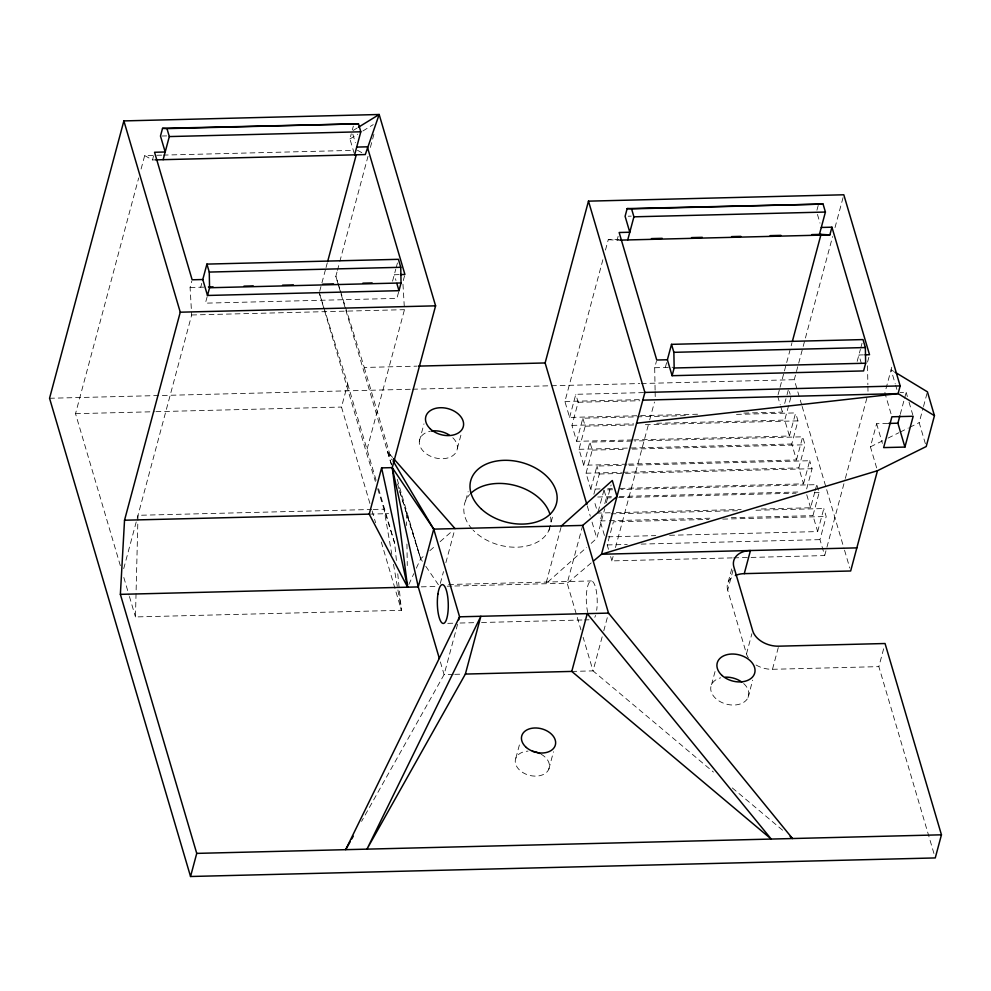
<?xml version="1.0" encoding="UTF-8"?>
<svg xmlns="http://www.w3.org/2000/svg" width="991" height="991" viewBox="0 0 991 991"><rect width="100%" height="100%" fill="white"/><g stroke="black" fill="none" stroke-linecap="round" stroke-linejoin="round"><path stroke-width="0.74" stroke-dasharray="4.96 3.72" d="M397.75 573.777L401.417 610.295L135.457 616.935L138.009 515.308L371.65 509.485M354.221 153.382L349.922 138.975L351.272 133.81M120.357 565.712L75.527 413.681L138.69 177.946M141.094 169.003L144.686 155.575L161.644 155.141M144.686 155.575L152.49 159.947L153.518 156.107M123.714 568.648L191.684 314.977L190.086 287.477L191.808 281.072M200.727 287.217L201.755 283.376M207.144 296.743L205.422 303.159L396.92 298.378L398.642 291.973M319.672 291.317L325.63 269.044M326.027 267.558L327.228 263.111M338.451 285.173L335.85 276.328L337.039 271.881M337.435 270.407L339.418 262.999M339.814 261.513L368.008 156.318M370.386 147.424L374.363 132.608M369.928 503.478L341.499 407.053L347.692 383.938L319.263 292.803M392.56 281.159L395.781 269.143M396.165 267.743L397.664 262.132M404.576 275.771L402.854 282.175L404.464 309.675L366.274 452.218L375.378 481.428M419.342 441.206L423.987 423.863M457.371 448.353L461.236 433.909M440.326 583.426L443.497 571.572M445.876 562.677L454.621 530.086M465.82 500.294L468.148 491.635M457.594 624.219L444.104 674.598L361.579 821.39M697.577 414.226L569.602 417.422L564.907 401.479L603.085 258.973M605.476 250.066L608.263 239.673L619.053 239.401M569.602 417.422L575.796 394.307L643.642 392.609M608.263 239.673L617.096 240.206L618.124 236.354M632.159 439.942L576.663 441.329L571.956 425.387L578.149 402.272L575.796 394.307M548.927 530.346L553.189 514.453M576.663 441.329L582.844 418.214L686.156 415.638M626.882 464.16L583.711 465.237L579.004 449.307L585.198 426.192L582.844 418.214M561.005 527.435L545.917 583.736L586.647 547.391M583.711 465.237L589.905 442.122L633.076 441.045M600.013 488.922L590.76 489.158L586.053 473.215L592.246 450.1L589.905 442.122M515.865 758.115L520.126 742.222M590.76 489.158L596.954 466.043L626.25 465.312M582.671 525.416L567.199 583.204L580.974 629.966M593.882 494.236L599.295 474.008L596.954 466.043M598.192 511.616L604.002 489.95L613.256 489.715M604.448 535.45L600.174 520.956L602.491 512.322M604.807 503.676L606.356 497.916L604.002 489.95M591.169 543.353L596.817 538.299L604.758 508.668M606.356 502.747L611.113 484.958M608.486 549.299L607.21 544.951L613.404 521.836L708.899 519.445M655.101 390.132L654.692 367.735L656.414 361.306M548.841 769.09L553.486 751.748M732.176 557.883L611.905 560.894L613.095 556.434M615.485 547.528L649.291 421.348M649.687 419.862L654.469 402.049M665.333 367.463L667.054 361.046M602.169 636.804L593.039 670.882L713.433 772.063M603.767 630.871L608.524 613.095M816.931 210.228L818.306 205.1M778.084 394.691L779.669 388.745M780.066 387.258L784.042 372.418M784.438 370.931L791.995 342.725M728.199 582.076L732.064 567.632M748.44 657.987A22.174 15.41 15 0 1 746.496 653.887L727.691 590.116L733.501 568.45M743.832 413.074L782.382 412.107L783.15 409.221M784.699 403.448L786.643 396.214M787.027 394.777L788.576 388.992L790.137 394.307M711.513 684.719L715.775 668.826M801.694 404.91L794.262 379.702L832.613 236.539M835.017 227.583L843.403 196.268M633.707 439.905L789.431 436.028L784.736 420.085L790.929 396.97M789.431 436.028L795.624 412.913L733.947 414.449M628.418 464.122L796.479 459.935L791.784 443.993L797.978 420.878L795.624 412.913M796.479 459.935L802.673 436.82L634.612 441.007M746.496 653.887L751.909 633.658M620.056 488.427L803.528 483.843L798.833 467.901L805.026 444.786L802.673 436.82M803.528 483.843L809.721 460.728L627.786 465.275M748.056 697.466L752.702 680.136M806.649 488.922L812.075 468.706L809.721 460.728M761.237 508.99L810.576 507.764L814.837 491.87M815.221 490.421L816.77 484.649L620.961 489.529M669.631 535.289L817.649 531.585L812.954 515.654L819.123 492.614L816.77 484.649M756.046 664.998A22.174 15.41 15 0 0 772.472 669.297L778.666 646.182M857.165 361.405L860.386 349.377M860.77 347.977L862.269 342.378M817.649 531.585L823.818 508.556L755.984 510.241M733.712 557.846L824.685 555.579L819.978 539.637L826.172 516.522L823.818 508.556M868.847 357.293L867.459 362.421L867.868 384.818M824.685 555.579L844.964 479.879M845.36 478.393L866.84 398.233M876.639 467.901L870.42 446.83L876.614 423.702L888.778 423.417M891.751 367.215L884.876 392.894L891.491 415.378M900.249 414.387L904.188 399.707M904.585 398.246L906.158 392.374L900.076 392.523M925.383 443.733L919.177 422.661L923.104 407.982M923.501 406.521L927.427 391.841M933.943 853.486L878.856 666.633L884.282 646.417M352.3 129.957L353.353 126.117M408.849 584.479L413.829 573.653M416.319 568.227L420.667 558.763L425.25 554.737M429.821 550.711L435.545 545.694M440.128 541.668L452.726 530.606M591.218 562.938L567.199 583.204L453.407 586.04M353.242 130.428L357.132 128.037M349.922 138.975L357.701 134.181M362.879 130.998L373.248 124.618M870.42 446.83L882.609 440.797M888.023 438.109L898.862 432.733M900.212 432.064L908.338 428.025M909.688 427.356L919.177 422.661M162.029 136.015L166.661 135.903M163.193 155.104L352.833 150.372M152.49 159.947L155.525 159.873M628.183 216.211L631.267 216.137M617.096 240.206L620.131 240.132M398.84 274.631L394.282 274.755L395.991 280.54M190.086 287.477L203.812 287.142M191.684 314.977L404.464 309.675M345.475 307.198L364.267 367.463L416.827 366.15M863.446 354.877L858.887 354.989L862.306 366.583M654.692 367.735L673.05 367.277M49.55 398.271L411.092 389.252M412.628 389.215L639.752 383.554M641.301 383.517L794.262 379.702M75.527 413.681L154.385 411.723M155.934 411.674L341.499 407.053M564.907 401.479L640.459 399.596M578.149 402.272L639.827 400.736M571.956 425.387L633.633 423.851M656.76 423.268L784.736 420.085M585.198 426.192L634.537 424.953M645.327 424.681L797.978 420.878M579.004 449.307L791.784 443.993M592.246 450.1L626.176 449.257M632.332 449.096L805.026 444.786M586.053 473.215L621.518 472.323M623.066 472.286L798.833 467.901M599.295 474.008L623.971 473.388M625.507 473.351L812.075 468.706M607.718 488.736L612.339 488.613M597.734 497.011L613.156 496.627M619.313 496.466L798.176 492.007M606.356 497.916L612.512 497.767M618.681 497.618L795.996 493.196M814.503 492.725L819.123 492.614M373.198 509.436L384.025 509.176L391.817 554.452M369.222 514.118L388.583 513.635M610.146 512.756L597.808 513.065L593.956 500.021M616.303 512.607L741.194 509.485M611.051 513.858L737.477 510.712M600.174 520.956L607.892 520.77M609.428 520.721L712.727 518.144M731.234 517.686L812.954 515.654M722.761 519.111L826.172 516.522M607.966 536.825L655.757 535.623M607.21 544.951L627.253 544.443M641.127 544.096L819.978 539.637M448.601 584.504L591.404 580.937M421.286 586.845L438.01 586.424M447.238 586.201L451.859 586.077M447.771 623.339L453.915 623.19M460.059 623.029L475.42 622.645M481.552 622.497L582.894 619.97M584.43 619.932L589.038 619.809M453.221 674.363L444.104 674.598L440.227 661.443M454.745 674.326L462.339 674.14M571.77 671.415L593.039 670.882L583.129 637.275M772.472 669.297L878.856 666.633M357.466 150.26L363.982 153.84M893.671 371.365L891.07 369.779L895.207 383.802M732.312 787.932L783.063 830.594M391.631 464.878L387.543 451.685L392.585 457.421M422.377 561.265L420.667 558.763L398.667 488.204M425.808 566.295L438.666 585.136M387.543 451.685L392.238 459.564M335.85 276.328L337.683 282.212M338.142 283.686L339.975 289.558M340.433 291.032L345.017 305.724M377.658 488.724L394.691 543.341L396.524 561.612M397.527 483.955L420.667 558.763L397.057 478.678M352.808 134.107L355.385 142.766M906.158 392.374L907.397 396.586M909.044 402.21L912.761 414.845M895.616 385.202L896.855 389.413M817.451 214.415L820.003 223.111M876.614 423.702L882.399 443.373M802.128 406.397L844.097 548.754M844.543 550.228L849.783 568.029M777.675 396.165L780.239 404.861M780.673 406.31L782.382 412.107M806.736 494.72L810.576 507.764M610.629 556.546L611.905 560.894M587.267 505.881L590.302 516.2M592.048 522.096L596.817 538.299M364.267 367.463L391.371 459.403M338.885 286.647L340.631 292.543M341.065 294.017L345.401 308.746M345.834 310.22L392.25 467.628M347.692 383.938L376.407 481.353M378.587 488.736L394.691 543.341M319.709 294.277L366.274 452.218M372.108 510.898L375.614 522.765M381.3 542.052L401.417 610.295L393.377 563.507M123.825 577.48L128.991 595.021M129.425 596.471L135.457 616.935M867.905 386.317L868.005 392.287M655.125 391.618L655.237 397.589M406.459 513.189L406.644 525.527M406.942 544.022L407.276 565.601M549.918 527.844A44.36 30.808 15 0 1 517.042 547.193A44.36 30.808 15 0 1 473.128 530.123M472.137 529.045A44.36 30.808 15 0 1 469.66 494.559M550.587 517.029A44.36 30.808 15 0 1 550.29 526.543M452.813 437.774A19.411 13.478 15 0 1 449.48 457.408A19.411 13.478 15 0 1 421.955 449.592A19.411 13.478 15 0 1 430.082 431.308M541.012 754.151A17.404 12.09 15 0 1 544.356 773.983A17.404 12.09 15 0 1 517.475 767.691A17.404 12.09 15 0 1 528.042 751.116M587.799 612.562A19.411 5.451 88.6 0 1 587.539 586.796A19.411 5.451 88.6 0 1 594.736 584.975A19.411 5.451 88.6 0 1 596.669 610.32M595.541 615.411A19.411 5.451 88.6 0 1 594.798 617.306M743.646 683.53A19.411 13.478 15 0 1 741.627 703.437A19.411 13.478 15 0 1 713.867 696.512A19.411 13.478 15 0 1 720.717 677.807M727.691 590.116A22.174 15.41 15 0 1 734.257 576.044"/><path stroke-width="1.49" d="M735.334 575.523A22.174 15.41 15 0 1 744.266 573.64L750.46 550.525A22.174 15.41 15 0 0 733.885 567.001L752.689 630.771A22.174 15.41 15 0 0 778.666 646.182L885.05 643.518L941.45 834.818L935.256 857.933L190.545 876.502L196.738 853.387L120.369 594.352L124.532 520.225L180.263 312.202L123.875 120.914L379.169 114.498L435.594 305.835L392.25 467.628L407.611 587.18L369.222 514.118L381.609 467.888L392.25 467.628L433.736 529.132L459.589 616.811L458.796 619.771M155.525 159.873L354.642 154.831L360.811 131.791L358.469 123.825L162.549 128.334L160.48 136.052L165.187 151.995L154.546 152.267L192.143 279.796L202.783 279.524L206.921 264.101L398.419 259.32L400.76 267.297L401.045 282.968L398.977 290.685L207.491 295.467L202.783 279.524M744.266 573.64L850.662 570.989L877.469 470.713L926.213 446.532L934.451 415.675L927.427 391.841L894.96 372.145M123.875 120.914L49.55 398.271L190.545 876.502M163.131 159.687L169.312 136.572L166.971 128.607L162.549 128.334M207.491 295.467L209.559 287.749L209.262 272.067L206.921 264.101M327.625 261.624L356.265 154.72M393.031 460.877L433.736 529.132L418.252 586.92L439.36 658.519M586.833 504.419L545.124 362.954L588.481 201.148L843.812 194.781L900.162 385.908L898.094 393.613L636.606 423.207L601.525 554.242L593.51 561.005M465.374 674.066L480.858 616.278L366.955 849.151L465.374 674.066L571.77 671.415L771.233 839.067L587.254 613.627L571.77 671.415M819.223 235.164L825.416 212.049L823.075 204.072L627.154 208.593L625.098 216.298L629.793 232.228L619.152 232.501L656.76 360.03L667.389 359.758L671.526 344.348L863.025 339.579L865.366 347.544L865.651 363.226L863.595 370.931L672.096 375.7L667.389 359.758M627.724 239.933L633.918 216.818L631.577 208.853L627.154 208.593M636.606 423.207L644.881 392.436L588.481 201.148M672.096 375.7L674.153 367.995L673.868 352.325L671.526 344.348M792.404 341.251L821.031 234.371L829.863 234.892L831.932 227.187L821.291 227.459M904.919 447.077L913.182 416.257L891.9 416.79L883.638 447.598L904.919 447.077L897.896 423.194L899.865 415.848M350.232 841.594L345.686 849.671L459.589 616.811L608.524 613.095L792.503 838.535L790.149 836.553M351.743 838.906L353.254 836.206M561.401 525.948L612.302 480.511L617.009 496.454L582.671 525.416L433.736 529.132M358.432 127.244L379.169 114.498L365.283 154.559L354.642 154.831M877.469 470.713L601.525 554.242L856.856 547.874M166.971 128.607L358.469 123.825M169.312 136.572L360.811 131.791M356.673 147.089L367.314 146.817L404.923 274.482L400.364 274.594M631.577 208.853L823.075 204.072M633.918 216.818L825.416 212.049M651.434 238.596L662.223 238.323M691.52 237.592L702.309 237.332M731.606 236.601L740.859 236.366M770.156 235.635L780.945 235.363M811.79 234.594L821.031 234.371M620.131 240.132L829.863 234.892M209.262 272.067L400.76 267.297M208.444 287.018L213.077 286.907M243.959 286.139L253.238 285.904M282.571 285.173L293.386 284.9M322.732 284.169L333.533 283.897M362.879 283.166L372.145 282.943M209.559 287.749L401.045 282.968M180.263 312.202L435.594 305.835M673.868 352.325L865.366 347.544M418.363 366.113L545.124 362.954M864.97 354.84L869.528 354.716L831.932 227.187M674.153 367.995L865.651 363.226M644.881 392.436L900.162 385.908M642.812 400.141L898.094 393.613L934.451 415.675M124.532 520.225L369.222 514.118M120.369 594.352L418.252 586.92L392.25 467.628M196.738 853.387L941.45 834.818M888.778 423.417L897.896 423.194M393.588 458.573L455.018 528.599M582.671 525.416L608.524 613.095M396.846 283.438L398.977 290.685M381.609 467.888L407.611 587.18M470.638 493.53A44.36 30.808 15 0 1 514.973 485.454A44.36 30.808 15 0 1 549.931 514.255M431.221 431.097A19.411 13.478 15 0 1 449.096 434.888M532.477 751.314A17.404 12.09 15 0 1 539.699 753.47M725.375 677.15A19.411 13.478 15 0 1 741.813 682.056M481.415 509.064A44.36 30.808 15 0 0 555.121 507.231A44.36 30.808 15 0 0 504.171 460.32A44.36 30.808 15 0 0 481.415 509.064M430.094 428.669A19.411 13.478 15 0 0 462.537 428.608A19.411 13.478 15 0 0 441.007 407.71A19.411 13.478 15 0 0 430.094 428.669M526.357 747.499A17.404 12.09 15 0 0 555.034 745.975A17.404 12.09 15 0 0 534.236 728.001A17.404 12.09 15 0 0 526.357 747.499M437.911 594.067A19.411 5.451 88.6 0 0 443.175 623.45A19.411 5.451 88.6 0 0 447.375 594.637A19.411 5.451 88.6 0 0 437.911 594.067M722.117 675.54A19.411 13.478 15 0 0 754.25 674.351A19.411 13.478 15 0 0 731.569 654.035A19.411 13.478 15 0 0 722.117 675.54"/></g></svg>
